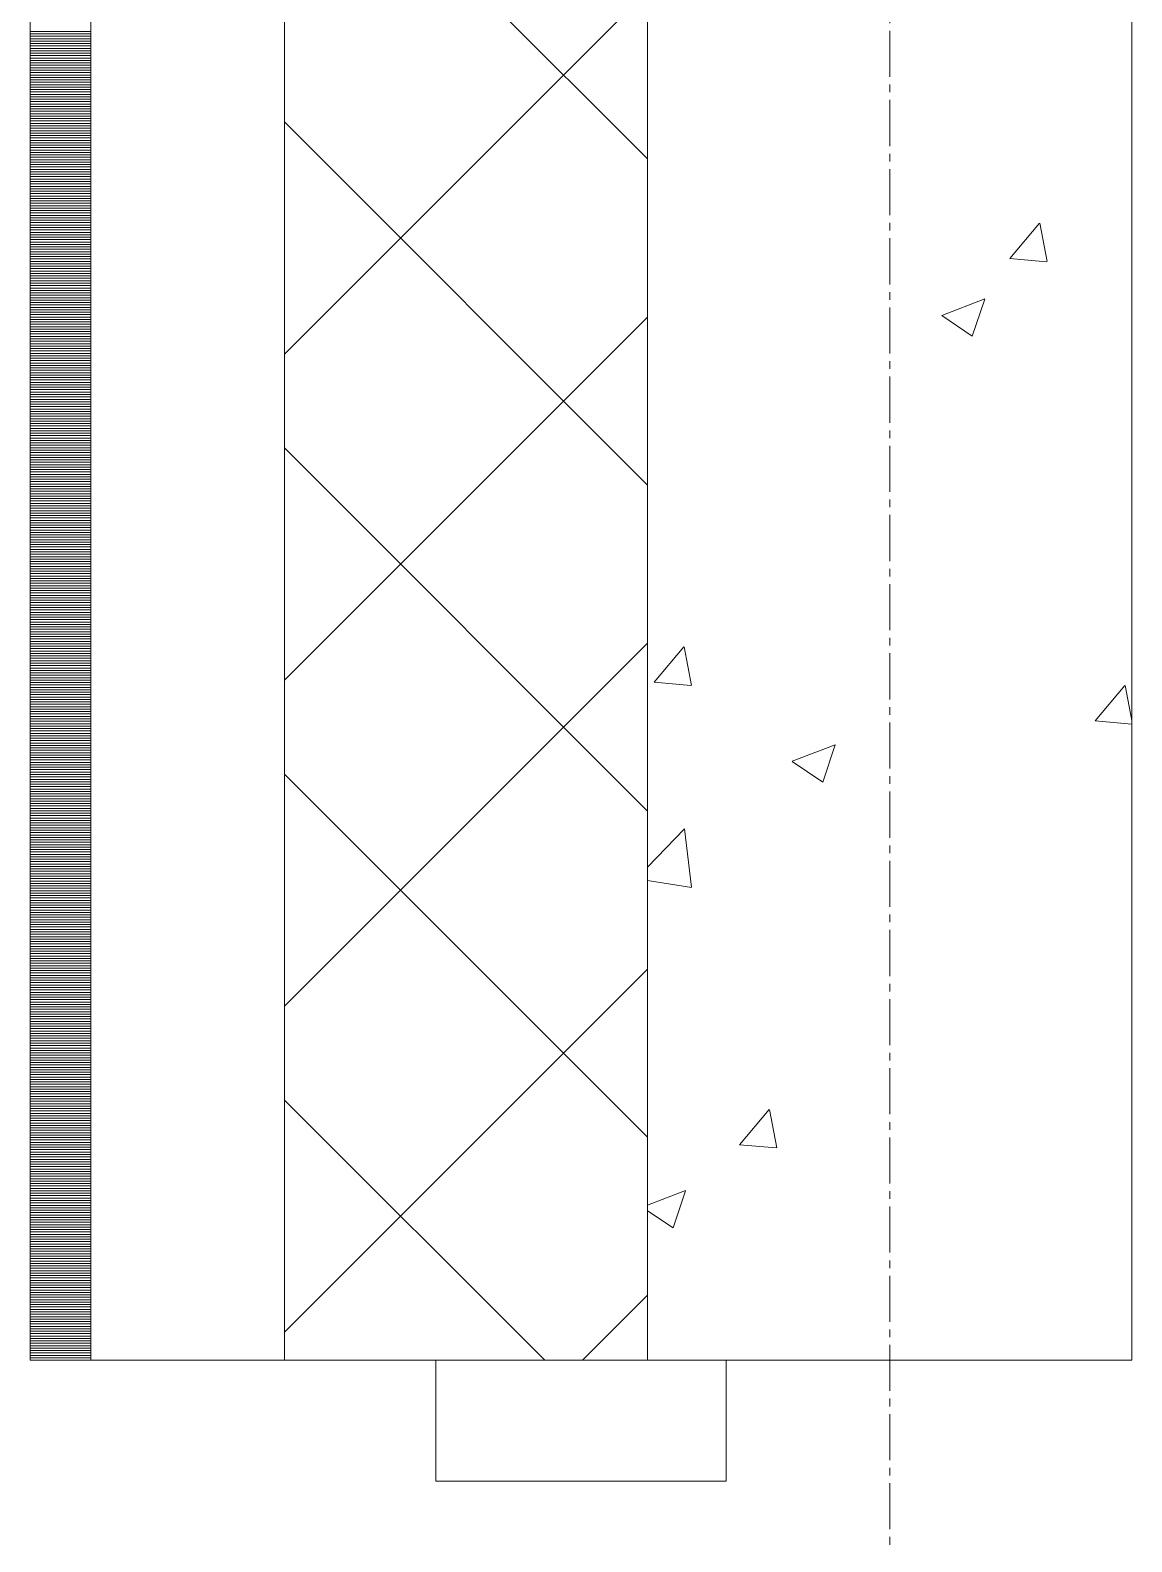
# Model space of a CAD drawing. Header units: millimetres. Extents: x -24360 to 609566, y -391049 to 148426.
# Drawn here: x 200495 to 200950, y -241816 to -241191 of the extents above; entities that cross this region are included whole.
import ezdxf

# ---------------------------------------------------------------- set-up
doc = ezdxf.new("R2010")
doc.units = ezdxf.units.MM
doc.linetypes.add('CENTER2', pattern=[28.575, 19.05, -3.175, 3.175, -3.175])
for name, color, linetype, lineweight in [('АР_Окна', 4, 'Continuous', 5), ('АР_Стены ПЕНОблок', 52, 'Continuous', 20), ('АР_Тонкая', 254, 'Continuous', 5), ('АР_Утеплитель', 31, 'Continuous', 0), ('АР_Штриховка', 8, 'Continuous', 0)]:
    doc.layers.add(name, color=color, linetype=linetype, lineweight=lineweight)
doc.layers.add('АР_Оси_РД_100', color=7, linetype='Continuous', lineweight=0, true_color=0x525252)

msp = doc.modelspace()

# ---------------------------------------------------------------- linework, layer by layer
at = {"layer": 'АР_Окна', "color": 18, "linetype": 'Continuous', "lineweight": 5, "true_color": 0x000000}
msp.add_lwpolyline([(200782.5, -241790.584), (200782.5, -241740.584), (200662.5, -241740.584), (200662.5, -241790.584)], close=True, dxfattribs=at)
at = {"layer": 'АР_Оси_РД_100', "linetype": 'CENTER2'}
for q in [(200850, -235341.905), (200850, -238540.584)]:
    msp.add_line((200850, -254440.584), q, dxfattribs=at)
at = {"layer": 'АР_Стены ПЕНОблок', "color": 18, "linetype": 'Continuous', "lineweight": 20, "true_color": 0x000000}
for p, q in [((200750, -240340.584), (200750, -241740.584)), ((200950, -241740.584), (200950, -240340.584)), ((200750, -241740.584), (200950, -241740.584))]:
    msp.add_line(p, q, dxfattribs=at)
at = {"layer": 'АР_Тонкая', "color": 18, "linetype": 'Continuous', "lineweight": 5, "true_color": 0x000000}
for p, q in [((200495, -240340.584), (200495, -241740.584)), ((200520, -240340.584), (200520, -241740.584)), ((200520, -241740.584), (200520, -240340.584)), ((200600, -241740.584), (200600, -240340.584)), ((200495, -241740.584), (200520, -241740.584)), ((200520, -241740.584), (200600, -241740.584))]:
    msp.add_line(p, q, dxfattribs=at)
at = {"layer": 'АР_Утеплитель', "color": 18, "linetype": 'Continuous', "lineweight": 0, "true_color": 0x000000}
for p, q in [((200600, -240340.584), (200600, -241740.584)), ((200750, -241740.584), (200750, -240340.584)), ((200600, -241740.584), (200750, -241740.584))]:
    msp.add_line(p, q, dxfattribs=at)
at = {"layer": 'АР_Штриховка', "color": 18, "linetype": 'Continuous', "lineweight": 0, "true_color": 0x000000}
for p, q in [((200750, -241244.271), (200600, -241094.271)), ((200600, -241324.863), (200750, -241174.863)), ((200495, -241191.584), (200520, -241191.584)), ((200495, -241192.584), (200520, -241192.584)), ((200495, -241193.584), (200520, -241193.584)), ((200495, -241194.584), (200520, -241194.584)), ((200495, -241195.584), (200520, -241195.584)), ((200495, -241196.584), (200520, -241196.584)), ((200495, -241197.584), (200520, -241197.584)), ((200495, -241198.584), (200520, -241198.584)), ((200495, -241199.584), (200520, -241199.584)), ((200495, -241200.584), (200520, -241200.584)), ((200495, -241201.584), (200520, -241201.584)), ((200495, -241202.584), (200520, -241202.584)), ((200495, -241203.584), (200520, -241203.584)), ((200495, -241204.584), (200520, -241204.584)), ((200495, -241205.584), (200520, -241205.584)), ((200495, -241206.584), (200520, -241206.584)), ((200495, -241207.584), (200520, -241207.584)), ((200495, -241208.584), (200520, -241208.584)), ((200495, -241209.584), (200520, -241209.584)), ((200495, -241210.584), (200520, -241210.584)), ((200495, -241211.584), (200520, -241211.584)), ((200495, -241212.584), (200520, -241212.584)), ((200495, -241213.584), (200520, -241213.584)), ((200495, -241214.584), (200520, -241214.584)), ((200495, -241215.584), (200520, -241215.584)), ((200495, -241216.584), (200520, -241216.584)), ((200495, -241217.584), (200520, -241217.584)), ((200495, -241218.584), (200520, -241218.584)), ((200495, -241219.584), (200520, -241219.584)), ((200495, -241220.584), (200520, -241220.584)), ((200495, -241221.584), (200520, -241221.584)), ((200495, -241222.584), (200520, -241222.584)), ((200495, -241223.584), (200520, -241223.584)), ((200495, -241224.584), (200520, -241224.584)), ((200495, -241225.584), (200520, -241225.584)), ((200495, -241226.584), (200520, -241226.584)), ((200495, -241227.584), (200520, -241227.584)), ((200495, -241228.584), (200520, -241228.584)), ((200495, -241229.584), (200520, -241229.584)), ((200495, -241230.584), (200520, -241230.584)), ((200495, -241231.584), (200520, -241231.584)), ((200750, -241378.975), (200600, -241228.975)), ((200495, -241232.584), (200520, -241232.584)), ((200495, -241233.584), (200520, -241233.584)), ((200495, -241234.584), (200520, -241234.584)), ((200495, -241235.584), (200520, -241235.584)), ((200495, -241236.584), (200520, -241236.584)), ((200495, -241237.584), (200520, -241237.584)), ((200495, -241238.584), (200520, -241238.584)), ((200495, -241239.584), (200520, -241239.584)), ((200495, -241240.584), (200520, -241240.584)), ((200495, -241241.584), (200520, -241241.584)), ((200495, -241242.584), (200520, -241242.584)), ((200495, -241243.584), (200520, -241243.584)), ((200495, -241244.584), (200520, -241244.584)), ((200495, -241245.584), (200520, -241245.584)), ((200495, -241246.584), (200520, -241246.584)), ((200495, -241247.584), (200520, -241247.584)), ((200495, -241248.584), (200520, -241248.584)), ((200495, -241249.584), (200520, -241249.584)), ((200495, -241250.584), (200520, -241250.584)), ((200495, -241251.584), (200520, -241251.584)), ((200495, -241252.584), (200520, -241252.584)), ((200495, -241253.584), (200520, -241253.584)), ((200495, -241254.584), (200520, -241254.584)), ((200495, -241255.584), (200520, -241255.584)), ((200495, -241256.584), (200520, -241256.584)), ((200495, -241257.584), (200520, -241257.584)), ((200495, -241258.584), (200520, -241258.584)), ((200495, -241259.584), (200520, -241259.584)), ((200495, -241260.584), (200520, -241260.584)), ((200495, -241261.584), (200520, -241261.584)), ((200495, -241262.584), (200520, -241262.584)), ((200495, -241263.584), (200520, -241263.584)), ((200495, -241264.584), (200520, -241264.584)), ((200495, -241265.584), (200520, -241265.584)), ((200495, -241266.584), (200520, -241266.584)), ((200495, -241267.584), (200520, -241267.584)), ((200495, -241268.584), (200520, -241268.584)), ((200495, -241269.584), (200520, -241269.584)), ((200495, -241270.584), (200520, -241270.584)), ((200495, -241271.584), (200520, -241271.584)), ((200495, -241272.584), (200520, -241272.584)), ((200495, -241273.584), (200520, -241273.584)), ((200495, -241274.584), (200520, -241274.584)), ((200495, -241275.584), (200520, -241275.584)), ((200899.64, -241285.38), (200911.885, -241270.787)), ((200915.032, -241286.67), (200912.095, -241270.749)), ((200495, -241276.584), (200520, -241276.584)), ((200495, -241277.584), (200520, -241277.584)), ((200495, -241278.584), (200520, -241278.584)), ((200495, -241279.584), (200520, -241279.584)), ((200495, -241280.584), (200520, -241280.584)), ((200495, -241281.584), (200520, -241281.584)), ((200495, -241282.584), (200520, -241282.584)), ((200495, -241283.584), (200520, -241283.584)), ((200495, -241284.584), (200520, -241284.584)), ((200495, -241285.584), (200520, -241285.584)), ((200495, -241286.584), (200520, -241286.584)), ((200495, -241287.584), (200520, -241287.584)), ((200899.64, -241285.381), (200914.822, -241286.709)), ((200495, -241288.584), (200520, -241288.584)), ((200495, -241289.584), (200520, -241289.584)), ((200495, -241290.584), (200520, -241290.584)), ((200495, -241291.584), (200520, -241291.584)), ((200495, -241292.584), (200520, -241292.584)), ((200495, -241293.584), (200520, -241293.584)), ((200495, -241294.584), (200520, -241294.584)), ((200495, -241295.584), (200520, -241295.584)), ((200495, -241296.584), (200520, -241296.584)), ((200495, -241297.584), (200520, -241297.584)), ((200495, -241298.584), (200520, -241298.584)), ((200495, -241299.584), (200520, -241299.584)), ((200495, -241300.584), (200520, -241300.584)), ((200495, -241301.584), (200520, -241301.584)), ((200495, -241302.584), (200520, -241302.584)), ((200495, -241303.584), (200520, -241303.584)), ((200495, -241304.584), (200520, -241304.584)), ((200495, -241305.584), (200520, -241305.584)), ((200495, -241306.584), (200520, -241306.584)), ((200871.528, -241308.954), (200889.313, -241302.127)), ((200884.145, -241317.535), (200889.295, -241302.186)), ((200495, -241307.584), (200520, -241307.584)), ((200495, -241308.584), (200520, -241308.584)), ((200495, -241309.584), (200520, -241309.584)), ((200495, -241310.584), (200520, -241310.584)), ((200495, -241311.584), (200520, -241311.584)), ((200495, -241312.584), (200520, -241312.584)), ((200600, -241459.567), (200750, -241309.567)), ((200871.503, -241309.01), (200884.137, -241317.532)), ((200495, -241313.584), (200520, -241313.584)), ((200495, -241314.584), (200520, -241314.584)), ((200495, -241315.584), (200520, -241315.584)), ((200495, -241316.584), (200520, -241316.584)), ((200495, -241317.584), (200520, -241317.584)), ((200495, -241318.584), (200520, -241318.584)), ((200495, -241319.584), (200520, -241319.584)), ((200495, -241320.584), (200520, -241320.584)), ((200495, -241321.584), (200520, -241321.584)), ((200495, -241322.584), (200520, -241322.584)), ((200495, -241323.584), (200520, -241323.584)), ((200495, -241324.584), (200520, -241324.584)), ((200495, -241325.584), (200520, -241325.584)), ((200495, -241326.584), (200520, -241326.584)), ((200495, -241327.584), (200520, -241327.584)), ((200495, -241328.584), (200520, -241328.584)), ((200495, -241329.584), (200520, -241329.584)), ((200495, -241330.584), (200520, -241330.584)), ((200495, -241331.584), (200520, -241331.584)), ((200495, -241332.584), (200520, -241332.584)), ((200495, -241333.584), (200520, -241333.584)), ((200495, -241334.584), (200520, -241334.584)), ((200495, -241335.584), (200520, -241335.584)), ((200495, -241336.584), (200520, -241336.584)), ((200495, -241337.584), (200520, -241337.584)), ((200495, -241338.584), (200520, -241338.584)), ((200495, -241339.584), (200520, -241339.584)), ((200495, -241340.584), (200520, -241340.584)), ((200495, -241341.584), (200520, -241341.584)), ((200495, -241342.584), (200520, -241342.584)), ((200495, -241343.584), (200520, -241343.584)), ((200495, -241344.584), (200520, -241344.584)), ((200495, -241345.584), (200520, -241345.584)), ((200495, -241346.584), (200520, -241346.584)), ((200495, -241347.584), (200520, -241347.584)), ((200495, -241348.584), (200520, -241348.584)), ((200495, -241349.584), (200520, -241349.584)), ((200495, -241350.584), (200520, -241350.584)), ((200495, -241351.584), (200520, -241351.584)), ((200495, -241352.584), (200520, -241352.584)), ((200495, -241353.584), (200520, -241353.584)), ((200495, -241354.584), (200520, -241354.584)), ((200495, -241355.584), (200520, -241355.584)), ((200495, -241356.584), (200520, -241356.584)), ((200495, -241357.584), (200520, -241357.584)), ((200495, -241358.584), (200520, -241358.584)), ((200495, -241359.584), (200520, -241359.584)), ((200495, -241360.584), (200520, -241360.584)), ((200495, -241361.584), (200520, -241361.584)), ((200495, -241362.584), (200520, -241362.584)), ((200495, -241363.584), (200520, -241363.584)), ((200495, -241364.584), (200520, -241364.584)), ((200495, -241365.584), (200520, -241365.584)), ((200495, -241366.584), (200520, -241366.584)), ((200495, -241367.584), (200520, -241367.584)), ((200495, -241368.584), (200520, -241368.584)), ((200750, -241513.679), (200600, -241363.679)), ((200495, -241369.584), (200520, -241369.584)), ((200495, -241370.584), (200520, -241370.584)), ((200495, -241371.584), (200520, -241371.584)), ((200495, -241372.584), (200520, -241372.584)), ((200495, -241373.584), (200520, -241373.584)), ((200495, -241374.584), (200520, -241374.584)), ((200495, -241375.584), (200520, -241375.584)), ((200495, -241376.584), (200520, -241376.584)), ((200495, -241377.584), (200520, -241377.584)), ((200495, -241378.584), (200520, -241378.584)), ((200495, -241379.584), (200520, -241379.584)), ((200495, -241380.584), (200520, -241380.584)), ((200495, -241381.584), (200520, -241381.584)), ((200495, -241382.584), (200520, -241382.584)), ((200495, -241383.584), (200520, -241383.584)), ((200495, -241384.584), (200520, -241384.584)), ((200495, -241385.584), (200520, -241385.584)), ((200495, -241386.584), (200520, -241386.584)), ((200495, -241387.584), (200520, -241387.584)), ((200495, -241388.584), (200520, -241388.584)), ((200495, -241389.584), (200520, -241389.584)), ((200495, -241390.584), (200520, -241390.584)), ((200495, -241391.584), (200520, -241391.584)), ((200495, -241392.584), (200520, -241392.584)), ((200495, -241393.584), (200520, -241393.584)), ((200495, -241394.584), (200520, -241394.584)), ((200495, -241395.584), (200520, -241395.584)), ((200495, -241396.584), (200520, -241396.584)), ((200495, -241397.584), (200520, -241397.584)), ((200495, -241398.584), (200520, -241398.584)), ((200495, -241399.584), (200520, -241399.584)), ((200495, -241400.584), (200520, -241400.584)), ((200495, -241401.584), (200520, -241401.584)), ((200495, -241402.584), (200520, -241402.584)), ((200495, -241403.584), (200520, -241403.584)), ((200495, -241404.584), (200520, -241404.584)), ((200495, -241405.584), (200520, -241405.584)), ((200495, -241406.584), (200520, -241406.584)), ((200495, -241407.584), (200520, -241407.584)), ((200495, -241408.584), (200520, -241408.584)), ((200495, -241409.584), (200520, -241409.584)), ((200495, -241410.584), (200520, -241410.584)), ((200495, -241411.584), (200520, -241411.584)), ((200495, -241412.584), (200520, -241412.584)), ((200495, -241413.584), (200520, -241413.584)), ((200495, -241414.584), (200520, -241414.584)), ((200495, -241415.584), (200520, -241415.584)), ((200495, -241416.584), (200520, -241416.584)), ((200495, -241417.584), (200520, -241417.584)), ((200495, -241418.584), (200520, -241418.584)), ((200495, -241419.584), (200520, -241419.584)), ((200495, -241420.584), (200520, -241420.584)), ((200495, -241421.584), (200520, -241421.584)), ((200495, -241422.584), (200520, -241422.584)), ((200495, -241423.584), (200520, -241423.584)), ((200495, -241424.584), (200520, -241424.584)), ((200495, -241425.584), (200520, -241425.584)), ((200495, -241426.584), (200520, -241426.584)), ((200495, -241427.584), (200520, -241427.584)), ((200495, -241428.584), (200520, -241428.584)), ((200495, -241429.584), (200520, -241429.584)), ((200495, -241430.584), (200520, -241430.584)), ((200495, -241431.584), (200520, -241431.584)), ((200495, -241432.584), (200520, -241432.584)), ((200495, -241433.584), (200520, -241433.584)), ((200495, -241434.584), (200520, -241434.584)), ((200495, -241435.584), (200520, -241435.584)), ((200495, -241436.584), (200520, -241436.584)), ((200495, -241437.584), (200520, -241437.584)), ((200495, -241438.584), (200520, -241438.584)), ((200495, -241439.584), (200520, -241439.584)), ((200495, -241440.584), (200520, -241440.584)), ((200495, -241441.584), (200520, -241441.584)), ((200495, -241442.584), (200520, -241442.584)), ((200495, -241443.584), (200520, -241443.584)), ((200495, -241444.584), (200520, -241444.584)), ((200495, -241445.584), (200520, -241445.584)), ((200495, -241446.584), (200520, -241446.584)), ((200495, -241447.584), (200520, -241447.584)), ((200495, -241448.584), (200520, -241448.584)), ((200495, -241449.584), (200520, -241449.584)), ((200600, -241594.271), (200750, -241444.271)), ((200752.699, -241460.498), (200764.944, -241445.905)), ((200768.091, -241461.788), (200765.154, -241445.867)), ((200495, -241450.584), (200520, -241450.584)), ((200495, -241451.584), (200520, -241451.584)), ((200495, -241452.584), (200520, -241452.584)), ((200495, -241453.584), (200520, -241453.584)), ((200495, -241454.584), (200520, -241454.584)), ((200495, -241455.584), (200520, -241455.584)), ((200495, -241456.584), (200520, -241456.584)), ((200495, -241457.584), (200520, -241457.584)), ((200495, -241458.584), (200520, -241458.584)), ((200495, -241459.584), (200520, -241459.584)), ((200495, -241460.584), (200520, -241460.584)), ((200495, -241461.584), (200520, -241461.584)), ((200495, -241462.584), (200520, -241462.584)), ((200752.699, -241460.498), (200767.881, -241461.827)), ((200934.883, -241476.437), (200947.128, -241461.844)), ((200950, -241476.235), (200947.338, -241461.806)), ((200495, -241463.584), (200520, -241463.584)), ((200495, -241464.584), (200520, -241464.584)), ((200495, -241465.584), (200520, -241465.584)), ((200495, -241466.584), (200520, -241466.584)), ((200495, -241467.584), (200520, -241467.584)), ((200495, -241468.584), (200520, -241468.584)), ((200495, -241469.584), (200520, -241469.584)), ((200495, -241470.584), (200520, -241470.584)), ((200495, -241471.584), (200520, -241471.584)), ((200495, -241472.584), (200520, -241472.584)), ((200495, -241473.584), (200520, -241473.584)), ((200495, -241474.584), (200520, -241474.584)), ((200495, -241475.584), (200520, -241475.584)), ((200495, -241476.584), (200520, -241476.584)), ((200495, -241477.584), (200520, -241477.584)), ((200495, -241478.584), (200520, -241478.584)), ((200495, -241479.584), (200520, -241479.584)), ((200495, -241480.584), (200520, -241480.584)), ((200495, -241481.584), (200520, -241481.584)), ((200934.883, -241476.438), (200950, -241477.76)), ((200495, -241482.584), (200520, -241482.584)), ((200495, -241483.584), (200520, -241483.584)), ((200495, -241484.584), (200520, -241484.584)), ((200495, -241485.584), (200520, -241485.584)), ((200495, -241486.584), (200520, -241486.584)), ((200495, -241487.584), (200520, -241487.584)), ((200809.726, -241493.142), (200827.511, -241486.315)), ((200822.343, -241501.723), (200827.493, -241486.374)), ((200495, -241488.584), (200520, -241488.584)), ((200495, -241489.584), (200520, -241489.584)), ((200495, -241490.584), (200520, -241490.584)), ((200495, -241491.584), (200520, -241491.584)), ((200495, -241492.584), (200520, -241492.584)), ((200495, -241493.584), (200520, -241493.584)), ((200809.701, -241493.198), (200822.335, -241501.72)), ((200495, -241494.584), (200520, -241494.584)), ((200495, -241495.584), (200520, -241495.584)), ((200495, -241496.584), (200520, -241496.584)), ((200495, -241497.584), (200520, -241497.584)), ((200495, -241498.584), (200520, -241498.584)), ((200495, -241499.584), (200520, -241499.584)), ((200750, -241648.383), (200600, -241498.383)), ((200495, -241500.584), (200520, -241500.584)), ((200495, -241501.584), (200520, -241501.584)), ((200495, -241502.584), (200520, -241502.584)), ((200495, -241503.584), (200520, -241503.584)), ((200495, -241504.584), (200520, -241504.584)), ((200495, -241505.584), (200520, -241505.584)), ((200495, -241506.584), (200520, -241506.584)), ((200495, -241507.584), (200520, -241507.584)), ((200495, -241508.584), (200520, -241508.584)), ((200495, -241509.584), (200520, -241509.584)), ((200495, -241510.584), (200520, -241510.584)), ((200495, -241511.584), (200520, -241511.584)), ((200495, -241512.584), (200520, -241512.584)), ((200495, -241513.584), (200520, -241513.584)), ((200495, -241514.584), (200520, -241514.584)), ((200495, -241515.584), (200520, -241515.584)), ((200495, -241516.584), (200520, -241516.584)), ((200495, -241517.584), (200520, -241517.584)), ((200495, -241518.584), (200520, -241518.584)), ((200495, -241519.584), (200520, -241519.584)), ((200495, -241520.584), (200520, -241520.584)), ((200495, -241521.584), (200520, -241521.584)), ((200495, -241522.584), (200520, -241522.584)), ((200495, -241523.584), (200520, -241523.584)), ((200495, -241524.584), (200520, -241524.584)), ((200750, -241536.906), (200765.241, -241521.021)), ((200768.101, -241545.137), (200765.295, -241521.015)), ((200495, -241525.584), (200520, -241525.584)), ((200495, -241526.584), (200520, -241526.584)), ((200495, -241527.584), (200520, -241527.584)), ((200495, -241528.584), (200520, -241528.584)), ((200495, -241529.584), (200520, -241529.584)), ((200495, -241530.584), (200520, -241530.584)), ((200495, -241531.584), (200520, -241531.584)), ((200495, -241532.584), (200520, -241532.584)), ((200495, -241533.584), (200520, -241533.584)), ((200495, -241534.584), (200520, -241534.584)), ((200495, -241535.584), (200520, -241535.584)), ((200495, -241536.584), (200520, -241536.584)), ((200495, -241537.584), (200520, -241537.584)), ((200495, -241538.584), (200520, -241538.584)), ((200495, -241539.584), (200520, -241539.584)), ((200495, -241540.584), (200520, -241540.584)), ((200495, -241541.584), (200520, -241541.584)), ((200495, -241542.584), (200520, -241542.584)), ((200495, -241543.584), (200520, -241543.584)), ((200750, -241542.424), (200768.087, -241545.229)), ((200495, -241544.584), (200520, -241544.584)), ((200495, -241545.584), (200520, -241545.584)), ((200495, -241546.584), (200520, -241546.584)), ((200495, -241547.584), (200520, -241547.584)), ((200495, -241548.584), (200520, -241548.584)), ((200495, -241549.584), (200520, -241549.584)), ((200495, -241550.584), (200520, -241550.584)), ((200495, -241551.584), (200520, -241551.584)), ((200495, -241552.584), (200520, -241552.584)), ((200495, -241553.584), (200520, -241553.584)), ((200495, -241554.584), (200520, -241554.584)), ((200495, -241555.584), (200520, -241555.584)), ((200495, -241556.584), (200520, -241556.584)), ((200495, -241557.584), (200520, -241557.584)), ((200495, -241558.584), (200520, -241558.584)), ((200495, -241559.584), (200520, -241559.584)), ((200495, -241560.584), (200520, -241560.584)), ((200495, -241561.584), (200520, -241561.584)), ((200495, -241562.584), (200520, -241562.584)), ((200495, -241563.584), (200520, -241563.584)), ((200495, -241564.584), (200520, -241564.584)), ((200495, -241565.584), (200520, -241565.584)), ((200495, -241566.584), (200520, -241566.584)), ((200495, -241567.584), (200520, -241567.584)), ((200495, -241568.584), (200520, -241568.584)), ((200495, -241569.584), (200520, -241569.584)), ((200495, -241570.584), (200520, -241570.584)), ((200495, -241571.584), (200520, -241571.584)), ((200495, -241572.584), (200520, -241572.584)), ((200495, -241573.584), (200520, -241573.584)), ((200495, -241574.584), (200520, -241574.584)), ((200495, -241575.584), (200520, -241575.584)), ((200495, -241576.584), (200520, -241576.584)), ((200495, -241577.584), (200520, -241577.584)), ((200495, -241578.584), (200520, -241578.584)), ((200495, -241579.584), (200520, -241579.584)), ((200495, -241580.584), (200520, -241580.584)), ((200495, -241581.584), (200520, -241581.584)), ((200600, -241728.975), (200750, -241578.975)), ((200495, -241582.584), (200520, -241582.584)), ((200495, -241583.584), (200520, -241583.584)), ((200495, -241584.584), (200520, -241584.584)), ((200495, -241585.584), (200520, -241585.584)), ((200495, -241586.584), (200520, -241586.584)), ((200495, -241587.584), (200520, -241587.584)), ((200495, -241588.584), (200520, -241588.584)), ((200495, -241589.584), (200520, -241589.584)), ((200495, -241590.584), (200520, -241590.584)), ((200495, -241591.584), (200520, -241591.584)), ((200495, -241592.584), (200520, -241592.584)), ((200495, -241593.584), (200520, -241593.584)), ((200495, -241594.584), (200520, -241594.584)), ((200495, -241595.584), (200520, -241595.584)), ((200495, -241596.584), (200520, -241596.584)), ((200495, -241597.584), (200520, -241597.584)), ((200495, -241598.584), (200520, -241598.584)), ((200495, -241599.584), (200520, -241599.584)), ((200495, -241600.584), (200520, -241600.584)), ((200495, -241601.584), (200520, -241601.584)), ((200495, -241602.584), (200520, -241602.584)), ((200495, -241603.584), (200520, -241603.584)), ((200495, -241604.584), (200520, -241604.584)), ((200495, -241605.584), (200520, -241605.584)), ((200495, -241606.584), (200520, -241606.584)), ((200495, -241607.584), (200520, -241607.584)), ((200495, -241608.584), (200520, -241608.584)), ((200495, -241609.584), (200520, -241609.584)), ((200495, -241610.584), (200520, -241610.584)), ((200495, -241611.584), (200520, -241611.584)), ((200495, -241612.584), (200520, -241612.584)), ((200495, -241613.584), (200520, -241613.584)), ((200495, -241614.584), (200520, -241614.584)), ((200495, -241615.584), (200520, -241615.584)), ((200495, -241616.584), (200520, -241616.584)), ((200495, -241617.584), (200520, -241617.584)), ((200495, -241618.584), (200520, -241618.584)), ((200495, -241619.584), (200520, -241619.584)), ((200495, -241620.584), (200520, -241620.584)), ((200495, -241621.584), (200520, -241621.584)), ((200495, -241622.584), (200520, -241622.584)), ((200495, -241623.584), (200520, -241623.584)), ((200495, -241624.584), (200520, -241624.584)), ((200495, -241625.584), (200520, -241625.584)), ((200495, -241626.584), (200520, -241626.584)), ((200495, -241627.584), (200520, -241627.584)), ((200495, -241628.584), (200520, -241628.584)), ((200495, -241629.584), (200520, -241629.584)), ((200495, -241630.584), (200520, -241630.584)), ((200495, -241631.584), (200520, -241631.584)), ((200495, -241632.584), (200520, -241632.584)), ((200495, -241633.584), (200520, -241633.584)), ((200495, -241634.584), (200520, -241634.584)), ((200495, -241635.584), (200520, -241635.584)), ((200495, -241636.584), (200520, -241636.584)), ((200495, -241637.584), (200520, -241637.584)), ((200707.497, -241740.584), (200600, -241633.086)), ((200787.942, -241651.555), (200800.187, -241636.961)), ((200803.334, -241652.845), (200800.397, -241636.924)), ((200495, -241638.584), (200520, -241638.584)), ((200495, -241639.584), (200520, -241639.584)), ((200495, -241640.584), (200520, -241640.584)), ((200495, -241641.584), (200520, -241641.584)), ((200495, -241642.584), (200520, -241642.584)), ((200495, -241643.584), (200520, -241643.584)), ((200495, -241644.584), (200520, -241644.584)), ((200495, -241645.584), (200520, -241645.584)), ((200495, -241646.584), (200520, -241646.584)), ((200495, -241647.584), (200520, -241647.584)), ((200495, -241648.584), (200520, -241648.584)), ((200495, -241649.584), (200520, -241649.584)), ((200495, -241650.584), (200520, -241650.584)), ((200495, -241651.584), (200520, -241651.584)), ((200495, -241652.584), (200520, -241652.584)), ((200495, -241653.584), (200520, -241653.584)), ((200495, -241654.584), (200520, -241654.584)), ((200495, -241655.584), (200520, -241655.584)), ((200787.942, -241651.555), (200803.124, -241652.884)), ((200495, -241656.584), (200520, -241656.584)), ((200495, -241657.584), (200520, -241657.584)), ((200495, -241658.584), (200520, -241658.584)), ((200495, -241659.584), (200520, -241659.584)), ((200495, -241660.584), (200520, -241660.584)), ((200495, -241661.584), (200520, -241661.584)), ((200495, -241662.584), (200520, -241662.584)), ((200495, -241663.584), (200520, -241663.584)), ((200495, -241664.584), (200520, -241664.584)), ((200495, -241665.584), (200520, -241665.584)), ((200495, -241666.584), (200520, -241666.584)), ((200495, -241667.584), (200520, -241667.584)), ((200495, -241668.584), (200520, -241668.584)), ((200495, -241669.584), (200520, -241669.584)), ((200495, -241670.584), (200520, -241670.584)), ((200495, -241671.584), (200520, -241671.584)), ((200495, -241672.584), (200520, -241672.584)), ((200495, -241673.584), (200520, -241673.584)), ((200495, -241674.584), (200520, -241674.584)), ((200750, -241676.533), (200765.709, -241670.503)), ((200760.541, -241685.911), (200765.691, -241670.562)), ((200495, -241675.584), (200520, -241675.584)), ((200495, -241676.584), (200520, -241676.584)), ((200495, -241677.584), (200520, -241677.584)), ((200495, -241678.584), (200520, -241678.584)), ((200495, -241679.584), (200520, -241679.584)), ((200495, -241680.584), (200520, -241680.584)), ((200750, -241678.804), (200760.533, -241685.908)), ((200495, -241681.584), (200520, -241681.584)), ((200495, -241682.584), (200520, -241682.584)), ((200495, -241683.584), (200520, -241683.584)), ((200495, -241684.584), (200520, -241684.584)), ((200495, -241685.584), (200520, -241685.584)), ((200495, -241686.584), (200520, -241686.584)), ((200495, -241687.584), (200520, -241687.584)), ((200495, -241688.584), (200520, -241688.584)), ((200495, -241689.584), (200520, -241689.584)), ((200495, -241690.584), (200520, -241690.584)), ((200495, -241691.584), (200520, -241691.584)), ((200495, -241692.584), (200520, -241692.584)), ((200495, -241693.584), (200520, -241693.584)), ((200495, -241694.584), (200520, -241694.584)), ((200495, -241695.584), (200520, -241695.584)), ((200495, -241696.584), (200520, -241696.584)), ((200495, -241697.584), (200520, -241697.584)), ((200495, -241698.584), (200520, -241698.584)), ((200495, -241699.584), (200520, -241699.584)), ((200495, -241700.584), (200520, -241700.584)), ((200495, -241701.584), (200520, -241701.584)), ((200495, -241702.584), (200520, -241702.584)), ((200495, -241703.584), (200520, -241703.584)), ((200495, -241704.584), (200520, -241704.584)), ((200495, -241705.584), (200520, -241705.584)), ((200495, -241706.584), (200520, -241706.584)), ((200495, -241707.584), (200520, -241707.584)), ((200495, -241708.584), (200520, -241708.584)), ((200495, -241709.584), (200520, -241709.584)), ((200495, -241710.584), (200520, -241710.584)), ((200495, -241711.584), (200520, -241711.584)), ((200495, -241712.584), (200520, -241712.584)), ((200495, -241713.584), (200520, -241713.584)), ((200495, -241714.584), (200520, -241714.584)), ((200495, -241715.584), (200520, -241715.584)), ((200495, -241716.584), (200520, -241716.584)), ((200495, -241717.584), (200520, -241717.584)), ((200495, -241718.584), (200520, -241718.584)), ((200723.095, -241740.584), (200750, -241713.679)), ((200495, -241719.584), (200520, -241719.584)), ((200495, -241720.584), (200520, -241720.584)), ((200495, -241721.584), (200520, -241721.584)), ((200495, -241722.584), (200520, -241722.584)), ((200495, -241723.584), (200520, -241723.584)), ((200495, -241724.584), (200520, -241724.584)), ((200495, -241725.584), (200520, -241725.584)), ((200495, -241726.584), (200520, -241726.584)), ((200495, -241727.584), (200520, -241727.584)), ((200495, -241728.584), (200520, -241728.584)), ((200495, -241729.584), (200520, -241729.584)), ((200495, -241730.584), (200520, -241730.584)), ((200495, -241731.584), (200520, -241731.584)), ((200495, -241732.584), (200520, -241732.584)), ((200495, -241733.584), (200520, -241733.584)), ((200495, -241734.584), (200520, -241734.584)), ((200495, -241735.584), (200520, -241735.584)), ((200495, -241736.584), (200520, -241736.584)), ((200495, -241737.584), (200520, -241737.584)), ((200495, -241738.584), (200520, -241738.584)), ((200495, -241739.584), (200520, -241739.584)), ((200495, -241740.584), (200520, -241740.584))]:
    msp.add_line(p, q, dxfattribs=at)

doc.saveas('drawing.dxf')
